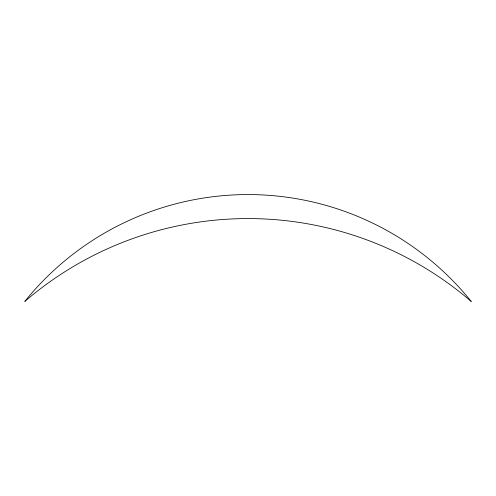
<?xml version="1.0" encoding="UTF-8"?>
<svg xmlns="http://www.w3.org/2000/svg" width="496" height="496" viewBox="0 0 496 496"><rect width="100%" height="100%" fill="white"/><g stroke="black" fill="none" stroke-linecap="round" stroke-linejoin="round"><path stroke-width="0.74" d="M471.2 301.438A286.514 286.514 0 0 0 24.8 301.438A342.035 342.035 0 0 1 471.2 301.438"/></g></svg>
